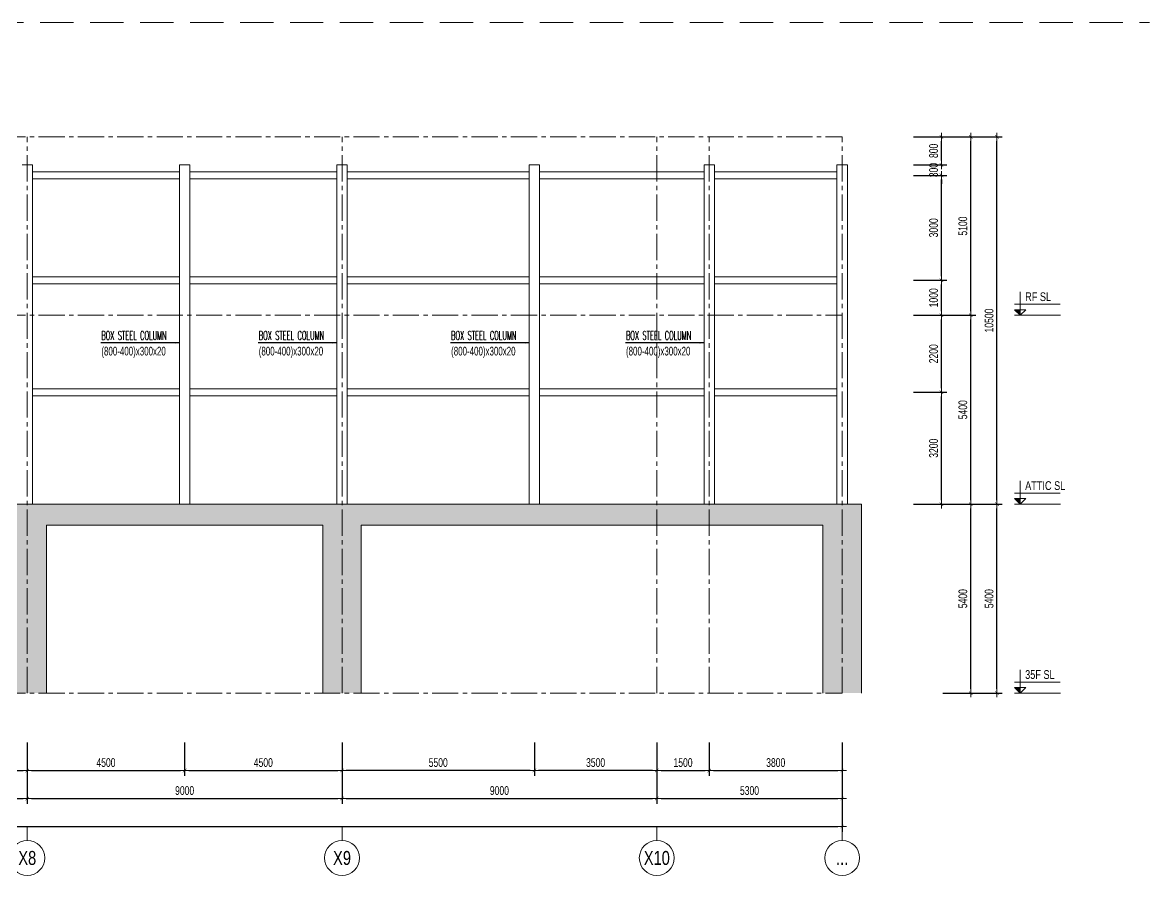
# Model space of a CAD drawing. Header units: millimetres. Extents: x 239606 to 473981, y -27658 to 23850.
# Drawn here: x 279107 to 311328, y -25788 to -1409 of the extents above; entities that cross this region are included whole.
import ezdxf
from ezdxf.enums import TextEntityAlignment as Align

# ---------------------------------------------------------------- set-up
doc = ezdxf.new("R2010")
doc.units = ezdxf.units.MM
doc.linetypes.add('CENTER2', pattern=[1.125, 0.75, -0.125, 0.125, -0.125])
doc.linetypes.add('HIDDEN2', pattern=[4.7625, 3.175, -1.5875])
doc.layers.get('Defpoints').update_dxf_attribs({"color": 151, "lineweight": 9})
for name, color, linetype, lineweight in [('NDC_S_ANNO', 7, 'Continuous', 20), ('NDC_S_AXIS', 5, 'CENTER2', 13), ('NDC_S_CONTINUOUS', 3, 'Continuous', 20), ('NDC_S_DIM', 1, 'Continuous', 15), ('NDC_S_ENG TEXT', 2, 'Continuous', 20), ('NDC_S_HATCH MATERIAL', 8, 'Continuous', 13), ('NDC_S_HIDDEN', 8, 'HIDDEN2', 13), ('NDC_S_SLAB', 2, 'Continuous', 20), ('NDC_S_SYMBOL', 1, 'Continuous', 15), ('NDC_S_TEXT SYMBOL', 7, 'Continuous', 20), ('NDC_S_VN TEXT', 7, 'Continuous', 20)]:
    doc.layers.add(name, color=color, linetype=linetype, lineweight=lineweight)
doc.styles.add('NDC_ANNO', font='', dxfattribs={"width": 0.8})
doc.styles.add('NDC_DIM', font='', dxfattribs={"width": 0.75})
doc.styles.add('NDC_EN TXT', font='romans.shx', dxfattribs={"width": 0.8})
doc.styles.add('NDC_VIE TXT', font='arial.ttf', dxfattribs={"width": 0.8})
doc.styles.get('NDC_ANNO').set_extended_font_data('Dotum')
doc.styles.get('NDC_DIM').set_extended_font_data('Dotum')
doc.dimstyles.new('NDC_dim_100', dxfattribs={"dimscale": 100, "dimtxt": 2.5, "dimasz": 1.2, "dimexe": 1.5, "dimexo": 2.5, "dimgap": 1, "dimtad": 1, "dimdec": 0, "dimzin": 0, "dimdsep": 46, "dimtxsty": 'NDC_DIM', "dimblk": 'DIMMARK', "dimcen": 0.09, "dimdle": 1.2, "dimclrd": 1, "dimclre": 1, "dimclrt": 3, "dimadec": 0, "dimazin": 0, "dimtfac": 1, "dimtdec": 0, "dimtix": 1, "dimtofl": 0, "dimtmove": 0, "dimatfit": 3, "dimfxl": 8, "dimfxlon": 1, "dimtolj": 1, "dimtzin": 0, "dimarcsym": 0})

# ---------------------------------------------------------------- blocks, each defined once
blk = doc.blocks.new('DIMMARK')
at = {"layer": 'NDC_S_DIM', "color": 1}
blk.add_line((-1.5, 0), (1, 0), dxfattribs=at)
at = {"layer": 'NDC_S_DIM', "color": 2, "const_width": 0.1}
blk.add_lwpolyline([(-0.42, -0.42), (0.42, 0.42)], dxfattribs=at)
blk = doc.blocks.new('*D124')
at = {"layer": 'Defpoints', "color": 0, "ltscale": 200, "transparency": 16777216}
for p in [(246942, -20577), (302542, -20577), (302542, -24388)]:
    blk.add_point(p, dxfattribs=at)
at = {"layer": 'NDC_S_DIM', "color": 1, "lineweight": -2, "ltscale": 200, "transparency": 16777216}
for p, q in [((246942, -23588), (246942, -24538)), ((302542, -23588), (302542, -24538)), ((247062, -24388), (302422, -24388))]:
    blk.add_line(p, q, dxfattribs=at)
at = {"layer": 'NDC_S_DIM', "color": 1, "lineweight": -2, "ltscale": 200, "transparency": 16777216, "xscale": 120, "yscale": 120, "zscale": 120, "rotation": 180}
blk.add_blockref('DIMMARK', (246942, -24388), dxfattribs=at)
at = {"layer": 'NDC_S_DIM', "color": 1, "lineweight": -2, "ltscale": 200, "transparency": 16777216, "xscale": 120, "yscale": 120, "zscale": 120}
blk.add_blockref('DIMMARK', (302542, -24388), dxfattribs=at)
at = {"layer": 'NDC_S_DIM', "color": 3, "ltscale": 200, "transparency": 16777216, "insert": (274742, -24163), "char_height": 250, "attachment_point": 5, "style": 'NDC_DIM'}
blk.add_mtext('\\A1;55600', dxfattribs=at)
blk = doc.blocks.new('*D133')
at = {"layer": 'Defpoints', "color": 0, "ltscale": 200, "transparency": 16777216}
for p in [(270242, -20577), (279242, -20577), (279242, -23588)]:
    blk.add_point(p, dxfattribs=at)
at = {"layer": 'NDC_S_DIM', "color": 1, "lineweight": -2, "ltscale": 200, "transparency": 16777216}
for p, q in [((270242, -22788), (270242, -23738)), ((279242, -22788), (279242, -23738)), ((270362, -23588), (279122, -23588))]:
    blk.add_line(p, q, dxfattribs=at)
at = {"layer": 'NDC_S_DIM', "color": 1, "lineweight": -2, "ltscale": 200, "transparency": 16777216, "xscale": 120, "yscale": 120, "zscale": 120, "rotation": 180}
blk.add_blockref('DIMMARK', (270242, -23588), dxfattribs=at)
at = {"layer": 'NDC_S_DIM', "color": 1, "lineweight": -2, "ltscale": 200, "transparency": 16777216, "xscale": 120, "yscale": 120, "zscale": 120}
blk.add_blockref('DIMMARK', (279242, -23588), dxfattribs=at)
at = {"layer": 'NDC_S_DIM', "color": 3, "ltscale": 200, "transparency": 16777216, "insert": (274742, -23363), "char_height": 250, "attachment_point": 5, "style": 'NDC_DIM'}
blk.add_mtext('\\A1;9000', dxfattribs=at)
blk = doc.blocks.new('*D134')
at = {"layer": 'Defpoints', "color": 0, "ltscale": 200, "transparency": 16777216}
for p in [(279242, -20577), (288242, -20577), (288242, -23588)]:
    blk.add_point(p, dxfattribs=at)
at = {"layer": 'NDC_S_DIM', "color": 1, "lineweight": -2, "ltscale": 200, "transparency": 16777216}
for p, q in [((279242, -22788), (279242, -23738)), ((288242, -22788), (288242, -23738)), ((279362, -23588), (288122, -23588))]:
    blk.add_line(p, q, dxfattribs=at)
at = {"layer": 'NDC_S_DIM', "color": 1, "lineweight": -2, "ltscale": 200, "transparency": 16777216, "xscale": 120, "yscale": 120, "zscale": 120, "rotation": 180}
blk.add_blockref('DIMMARK', (279242, -23588), dxfattribs=at)
at = {"layer": 'NDC_S_DIM', "color": 1, "lineweight": -2, "ltscale": 200, "transparency": 16777216, "xscale": 120, "yscale": 120, "zscale": 120}
blk.add_blockref('DIMMARK', (288242, -23588), dxfattribs=at)
at = {"layer": 'NDC_S_DIM', "color": 3, "ltscale": 200, "transparency": 16777216, "insert": (283742, -23363), "char_height": 250, "attachment_point": 5, "style": 'NDC_DIM'}
blk.add_mtext('\\A1;9000', dxfattribs=at)
blk = doc.blocks.new('*D135')
at = {"layer": 'Defpoints', "color": 0, "ltscale": 200, "transparency": 16777216}
for p in [(288242, -20577), (297242, -20577), (297242, -23588)]:
    blk.add_point(p, dxfattribs=at)
at = {"layer": 'NDC_S_DIM', "color": 1, "lineweight": -2, "ltscale": 200, "transparency": 16777216}
for p, q in [((288242, -22788), (288242, -23738)), ((297242, -22788), (297242, -23738)), ((288362, -23588), (297122, -23588))]:
    blk.add_line(p, q, dxfattribs=at)
at = {"layer": 'NDC_S_DIM', "color": 1, "lineweight": -2, "ltscale": 200, "transparency": 16777216, "xscale": 120, "yscale": 120, "zscale": 120, "rotation": 180}
blk.add_blockref('DIMMARK', (288242, -23588), dxfattribs=at)
at = {"layer": 'NDC_S_DIM', "color": 1, "lineweight": -2, "ltscale": 200, "transparency": 16777216, "xscale": 120, "yscale": 120, "zscale": 120}
blk.add_blockref('DIMMARK', (297242, -23588), dxfattribs=at)
at = {"layer": 'NDC_S_DIM', "color": 3, "ltscale": 200, "transparency": 16777216, "insert": (292742, -23363), "char_height": 250, "attachment_point": 5, "style": 'NDC_DIM'}
blk.add_mtext('\\A1;9000', dxfattribs=at)
blk = doc.blocks.new('*D136')
at = {"layer": 'Defpoints', "color": 0, "ltscale": 100, "transparency": 16777216}
for p in [(297242, -20577), (302542, -20577), (302542, -23588)]:
    blk.add_point(p, dxfattribs=at)
at = {"layer": 'NDC_S_DIM', "color": 1, "lineweight": -2, "ltscale": 100, "transparency": 16777216}
for p, q in [((297242, -22788), (297242, -23738)), ((302542, -22788), (302542, -23738)), ((297362, -23588), (302422, -23588))]:
    blk.add_line(p, q, dxfattribs=at)
at = {"layer": 'NDC_S_DIM', "color": 1, "lineweight": -2, "ltscale": 100, "transparency": 16777216, "xscale": 120, "yscale": 120, "zscale": 120, "rotation": 180}
blk.add_blockref('DIMMARK', (297242, -23588), dxfattribs=at)
at = {"layer": 'NDC_S_DIM', "color": 1, "lineweight": -2, "ltscale": 100, "transparency": 16777216, "xscale": 120, "yscale": 120, "zscale": 120}
blk.add_blockref('DIMMARK', (302542, -23588), dxfattribs=at)
at = {"layer": 'NDC_S_DIM', "color": 3, "ltscale": 100, "transparency": 16777216, "insert": (299892, -23363), "char_height": 250, "attachment_point": 5, "style": 'NDC_DIM'}
blk.add_mtext('\\A1;5300', dxfattribs=at)
blk = doc.blocks.new('*U8')
at = {"layer": 'NDC_S_SYMBOL'}
blk.add_line((0, 5), (0, 9), dxfattribs=at)
blk.add_circle((0, 0), 5, dxfattribs=at)
at = {"layer": 'NDC_S_TEXT SYMBOL', "color": 7, "style": 'NDC_ANNO', "width": 0.8}
blk.add_attdef('GRID', text='', height=4, dxfattribs=at).set_placement((0, 0), align=Align.MIDDLE)
blk = doc.blocks.new('*D137')
at = {"layer": 'Defpoints', "color": 0, "ltscale": 100, "transparency": 16777216}
for p in [(293742, -20577), (297242, -20577), (293742, -22788)]:
    blk.add_point(p, dxfattribs=at)
at = {"layer": 'NDC_S_DIM', "color": 1, "lineweight": -2, "ltscale": 100, "transparency": 16777216}
for p, q in [((293742, -21988), (293742, -22938)), ((297242, -21988), (297242, -22938)), ((297122, -22788), (293862, -22788))]:
    blk.add_line(p, q, dxfattribs=at)
at = {"layer": 'NDC_S_DIM', "color": 1, "lineweight": -2, "ltscale": 100, "transparency": 16777216, "xscale": 120, "yscale": 120, "zscale": 120, "rotation": 180}
blk.add_blockref('DIMMARK', (293742, -22788), dxfattribs=at)
at = {"layer": 'NDC_S_DIM', "color": 1, "lineweight": -2, "ltscale": 100, "transparency": 16777216, "xscale": 120, "yscale": 120, "zscale": 120}
blk.add_blockref('DIMMARK', (297242, -22788), dxfattribs=at)
at = {"layer": 'NDC_S_DIM', "color": 3, "ltscale": 100, "transparency": 16777216, "insert": (295492, -22563), "char_height": 250, "attachment_point": 5, "style": 'NDC_DIM'}
blk.add_mtext('\\A1;3500', dxfattribs=at)
blk = doc.blocks.new('*D138')
at = {"layer": 'Defpoints', "color": 0, "ltscale": 100, "transparency": 16777216}
for p in [(288242, -20577), (293742, -20577), (288242, -22788)]:
    blk.add_point(p, dxfattribs=at)
at = {"layer": 'NDC_S_DIM', "color": 1, "lineweight": -2, "ltscale": 100, "transparency": 16777216}
for p, q in [((288242, -21988), (288242, -22938)), ((293742, -21988), (293742, -22938)), ((293622, -22788), (288362, -22788))]:
    blk.add_line(p, q, dxfattribs=at)
at = {"layer": 'NDC_S_DIM', "color": 1, "lineweight": -2, "ltscale": 100, "transparency": 16777216, "xscale": 120, "yscale": 120, "zscale": 120, "rotation": 180}
blk.add_blockref('DIMMARK', (288242, -22788), dxfattribs=at)
at = {"layer": 'NDC_S_DIM', "color": 1, "lineweight": -2, "ltscale": 100, "transparency": 16777216, "xscale": 120, "yscale": 120, "zscale": 120}
blk.add_blockref('DIMMARK', (293742, -22788), dxfattribs=at)
at = {"layer": 'NDC_S_DIM', "color": 3, "ltscale": 100, "transparency": 16777216, "insert": (290992, -22563), "char_height": 250, "attachment_point": 5, "style": 'NDC_DIM'}
blk.add_mtext('\\A1;5500', dxfattribs=at)
blk = doc.blocks.new('*D139')
at = {"layer": 'Defpoints', "color": 0, "ltscale": 100, "transparency": 16777216}
for p in [(302714, -9777), (306218, -9777), (302714, -15177)]:
    blk.add_point(p, dxfattribs=at)
at = {"layer": 'NDC_S_DIM', "color": 1, "lineweight": -2, "ltscale": 100, "transparency": 16777216}
for p, q in [((305418, -9777), (306368, -9777)), ((306218, -15057), (306218, -9897)), ((305418, -15177), (306368, -15177))]:
    blk.add_line(p, q, dxfattribs=at)
at = {"layer": 'NDC_S_DIM', "color": 1, "lineweight": -2, "ltscale": 100, "transparency": 16777216, "xscale": 120, "yscale": 120, "zscale": 120}
for p, rotation in [((306218, -9777), 90), ((306218, -15177), 270)]:
    blk.add_blockref('DIMMARK', p, dxfattribs=dict(at, rotation=rotation))
at = {"layer": 'NDC_S_DIM', "color": 3, "ltscale": 100, "transparency": 16777216, "insert": (305993, -12477), "char_height": 250, "attachment_point": 5, "rotation": 90, "style": 'NDC_DIM'}
blk.add_mtext('\\A1;5400', dxfattribs=at)
blk = doc.blocks.new('*D140')
at = {"layer": 'Defpoints', "color": 0, "ltscale": 100, "transparency": 16777216}
for p in [(302714, -4677), (306218, -4677), (302714, -9777)]:
    blk.add_point(p, dxfattribs=at)
at = {"layer": 'NDC_S_DIM', "color": 1, "lineweight": -2, "ltscale": 100, "transparency": 16777216}
for p, q in [((305418, -4677), (306368, -4677)), ((306218, -9657), (306218, -4797)), ((305418, -9777), (306368, -9777))]:
    blk.add_line(p, q, dxfattribs=at)
at = {"layer": 'NDC_S_DIM', "color": 1, "lineweight": -2, "ltscale": 100, "transparency": 16777216, "xscale": 120, "yscale": 120, "zscale": 120}
for p, rotation in [((306218, -4677), 90), ((306218, -9777), 270)]:
    blk.add_blockref('DIMMARK', p, dxfattribs=dict(at, rotation=rotation))
at = {"layer": 'NDC_S_DIM', "color": 3, "ltscale": 100, "transparency": 16777216, "insert": (305993, -7227), "char_height": 250, "attachment_point": 5, "rotation": 90, "style": 'NDC_DIM'}
blk.add_mtext('\\A1;5100', dxfattribs=at)
blk = doc.blocks.new('*D141')
at = {"layer": 'Defpoints', "color": 0, "ltscale": 100, "transparency": 16777216}
for p in [(302714, -4677), (306968, -4677), (302714, -15177)]:
    blk.add_point(p, dxfattribs=at)
at = {"layer": 'NDC_S_DIM', "color": 1, "lineweight": -2, "ltscale": 100, "transparency": 16777216}
for p, q in [((306168, -4677), (307118, -4677)), ((306968, -15057), (306968, -4797)), ((306168, -15177), (307118, -15177))]:
    blk.add_line(p, q, dxfattribs=at)
at = {"layer": 'NDC_S_DIM', "color": 1, "lineweight": -2, "ltscale": 100, "transparency": 16777216, "xscale": 120, "yscale": 120, "zscale": 120}
for p, rotation in [((306968, -4677), 90), ((306968, -15177), 270)]:
    blk.add_blockref('DIMMARK', p, dxfattribs=dict(at, rotation=rotation))
at = {"layer": 'NDC_S_DIM', "color": 3, "ltscale": 100, "transparency": 16777216, "insert": (306743, -9927), "char_height": 250, "attachment_point": 5, "rotation": 90, "style": 'NDC_DIM'}
blk.add_mtext('\\A1;10500', dxfattribs=at)
blk = doc.blocks.new('kata_block_CT')
at = {"layer": 'NDC_S_ANNO'}
blk.add_hatch(color=3, dxfattribs=at).paths.add_polyline_path([(0, 1.6), (-1.61, 1.6), (0, 0)])
at = {"layer": 'NDC_S_ANNO', "ltscale": 50}
h = blk.add_hatch(dxfattribs=at)
h.set_pattern_fill('ANSI31', color=256, scale=1.406, style=0)
h.paths.add_polyline_path([(0, 1.6), (0, 0), (1.61, 1.6)])
for p, q in [((11.56, 0), (-1.64, 0)), ((-1.59, 3.14), (11.47, 3.14))]:
    blk.add_line(p, q, dxfattribs=at)
for points in [[(0, 6.69), (0, 0)], [(0, 0), (-1.61, 1.6), (0, 1.6)], [(0, 0), (1.61, 1.6), (0, 1.6)]]:
    blk.add_lwpolyline(points, dxfattribs=at)
at = {"layer": 'NDC_S_ANNO', "color": 8, "ltscale": 50}
blk.add_lwpolyline([(0, 0), (-1.61, 1.6), (0, 1.6)], dxfattribs=at)
at = {"layer": 'NDC_S_TEXT SYMBOL', "color": 3, "style": 'NDC_ANNO', "width": 0.8}
blk.add_attdef('CT', (1.41, 4.07), '', height=2.5, dxfattribs=at)
blk = doc.blocks.new('*D24')
at = {"layer": 'Defpoints', "color": 0, "ltscale": 100, "transparency": 16777216}
for p in [(274742, -20577), (279242, -20577), (279242, -22788)]:
    blk.add_point(p, dxfattribs=at)
at = {"layer": 'NDC_S_DIM', "color": 1, "lineweight": -2, "ltscale": 100, "transparency": 16777216}
for p, q in [((274742, -21988), (274742, -22938)), ((279242, -21988), (279242, -22938)), ((274862, -22788), (279122, -22788))]:
    blk.add_line(p, q, dxfattribs=at)
at = {"layer": 'NDC_S_DIM', "color": 1, "lineweight": -2, "ltscale": 100, "transparency": 16777216, "xscale": 120, "yscale": 120, "zscale": 120, "rotation": 180}
blk.add_blockref('DIMMARK', (274742, -22788), dxfattribs=at)
at = {"layer": 'NDC_S_DIM', "color": 1, "lineweight": -2, "ltscale": 100, "transparency": 16777216, "xscale": 120, "yscale": 120, "zscale": 120}
blk.add_blockref('DIMMARK', (279242, -22788), dxfattribs=at)
at = {"layer": 'NDC_S_DIM', "color": 3, "ltscale": 100, "transparency": 16777216, "insert": (276992, -22563), "char_height": 250, "attachment_point": 5, "style": 'NDC_DIM'}
blk.add_mtext('\\A1;4500', dxfattribs=at)
blk = doc.blocks.new('*D25')
at = {"layer": 'Defpoints', "color": 0, "ltscale": 100, "transparency": 16777216}
for p in [(279242, -20577), (283742, -20577), (283742, -22788)]:
    blk.add_point(p, dxfattribs=at)
at = {"layer": 'NDC_S_DIM', "color": 1, "lineweight": -2, "ltscale": 100, "transparency": 16777216}
for p, q in [((279242, -21988), (279242, -22938)), ((283742, -21988), (283742, -22938)), ((279362, -22788), (283622, -22788))]:
    blk.add_line(p, q, dxfattribs=at)
at = {"layer": 'NDC_S_DIM', "color": 1, "lineweight": -2, "ltscale": 100, "transparency": 16777216, "xscale": 120, "yscale": 120, "zscale": 120, "rotation": 180}
blk.add_blockref('DIMMARK', (279242, -22788), dxfattribs=at)
at = {"layer": 'NDC_S_DIM', "color": 1, "lineweight": -2, "ltscale": 100, "transparency": 16777216, "xscale": 120, "yscale": 120, "zscale": 120}
blk.add_blockref('DIMMARK', (283742, -22788), dxfattribs=at)
at = {"layer": 'NDC_S_DIM', "color": 3, "ltscale": 100, "transparency": 16777216, "insert": (281492, -22563), "char_height": 250, "attachment_point": 5, "style": 'NDC_DIM'}
blk.add_mtext('\\A1;4500', dxfattribs=at)
blk = doc.blocks.new('*D26')
at = {"layer": 'Defpoints', "color": 0, "ltscale": 100, "transparency": 16777216}
for p in [(283742, -20577), (288242, -20577), (288242, -22788)]:
    blk.add_point(p, dxfattribs=at)
at = {"layer": 'NDC_S_DIM', "color": 1, "lineweight": -2, "ltscale": 100, "transparency": 16777216}
for p, q in [((283742, -21988), (283742, -22938)), ((288242, -21988), (288242, -22938)), ((283862, -22788), (288122, -22788))]:
    blk.add_line(p, q, dxfattribs=at)
at = {"layer": 'NDC_S_DIM', "color": 1, "lineweight": -2, "ltscale": 100, "transparency": 16777216, "xscale": 120, "yscale": 120, "zscale": 120, "rotation": 180}
blk.add_blockref('DIMMARK', (283742, -22788), dxfattribs=at)
at = {"layer": 'NDC_S_DIM', "color": 1, "lineweight": -2, "ltscale": 100, "transparency": 16777216, "xscale": 120, "yscale": 120, "zscale": 120}
blk.add_blockref('DIMMARK', (288242, -22788), dxfattribs=at)
at = {"layer": 'NDC_S_DIM', "color": 3, "ltscale": 100, "transparency": 16777216, "insert": (285992, -22563), "char_height": 250, "attachment_point": 5, "style": 'NDC_DIM'}
blk.add_mtext('\\A1;4500', dxfattribs=at)
blk = doc.blocks.new('*D27')
at = {"layer": 'Defpoints', "color": 0, "ltscale": 100, "transparency": 16777216}
for p in [(302714, -11977), (305381, -11977), (302714, -15177)]:
    blk.add_point(p, dxfattribs=at)
at = {"layer": 'NDC_S_DIM', "color": 1, "lineweight": -2, "ltscale": 100, "transparency": 16777216}
for p, q in [((304581, -11977), (305531, -11977)), ((305381, -15057), (305381, -12097)), ((304581, -15177), (305531, -15177))]:
    blk.add_line(p, q, dxfattribs=at)
at = {"layer": 'NDC_S_DIM', "color": 1, "lineweight": -2, "ltscale": 100, "transparency": 16777216, "xscale": 120, "yscale": 120, "zscale": 120}
for p, rotation in [((305381, -11977), 90), ((305381, -15177), 270)]:
    blk.add_blockref('DIMMARK', p, dxfattribs=dict(at, rotation=rotation))
at = {"layer": 'NDC_S_DIM', "color": 3, "ltscale": 100, "transparency": 16777216, "insert": (305156, -13577), "char_height": 250, "attachment_point": 5, "rotation": 90, "style": 'NDC_DIM'}
blk.add_mtext('\\A1;3200', dxfattribs=at)
blk = doc.blocks.new('*D28')
at = {"layer": 'Defpoints', "color": 0, "ltscale": 100, "transparency": 16777216}
for p in [(302714, -9777), (305381, -9777), (302714, -11977)]:
    blk.add_point(p, dxfattribs=at)
at = {"layer": 'NDC_S_DIM', "color": 1, "lineweight": -2, "ltscale": 100, "transparency": 16777216}
for p, q in [((304581, -9777), (305531, -9777)), ((305381, -11857), (305381, -9897)), ((304581, -11977), (305531, -11977))]:
    blk.add_line(p, q, dxfattribs=at)
at = {"layer": 'NDC_S_DIM', "color": 1, "lineweight": -2, "ltscale": 100, "transparency": 16777216, "xscale": 120, "yscale": 120, "zscale": 120}
for p, rotation in [((305381, -9777), 90), ((305381, -11977), 270)]:
    blk.add_blockref('DIMMARK', p, dxfattribs=dict(at, rotation=rotation))
at = {"layer": 'NDC_S_DIM', "color": 3, "ltscale": 100, "transparency": 16777216, "insert": (305156, -10877), "char_height": 250, "attachment_point": 5, "rotation": 90, "style": 'NDC_DIM'}
blk.add_mtext('\\A1;2200', dxfattribs=at)
blk = doc.blocks.new('*D29')
at = {"layer": 'Defpoints', "color": 0, "ltscale": 100, "transparency": 16777216}
for p in [(302714, -8777), (305381, -8777), (302714, -9777)]:
    blk.add_point(p, dxfattribs=at)
at = {"layer": 'NDC_S_DIM', "color": 1, "lineweight": -2, "ltscale": 100, "transparency": 16777216}
for p, q in [((304581, -8777), (305531, -8777)), ((305381, -9657), (305381, -8897)), ((304581, -9777), (305531, -9777))]:
    blk.add_line(p, q, dxfattribs=at)
at = {"layer": 'NDC_S_DIM', "color": 1, "lineweight": -2, "ltscale": 100, "transparency": 16777216, "xscale": 120, "yscale": 120, "zscale": 120}
for p, rotation in [((305381, -8777), 90), ((305381, -9777), 270)]:
    blk.add_blockref('DIMMARK', p, dxfattribs=dict(at, rotation=rotation))
at = {"layer": 'NDC_S_DIM', "color": 3, "ltscale": 100, "transparency": 16777216, "insert": (305156, -9277), "char_height": 250, "attachment_point": 5, "rotation": 90, "style": 'NDC_DIM'}
blk.add_mtext('\\A1;1000', dxfattribs=at)
blk = doc.blocks.new('*D30')
at = {"layer": 'Defpoints', "color": 0, "ltscale": 100, "transparency": 16777216}
for p in [(303654, -5777), (305381, -5777), (302714, -8777)]:
    blk.add_point(p, dxfattribs=at)
at = {"layer": 'NDC_S_DIM', "color": 1, "lineweight": -2, "ltscale": 100, "transparency": 16777216}
for p, q in [((304581, -5777), (305531, -5777)), ((305381, -8657), (305381, -5897)), ((304581, -8777), (305531, -8777))]:
    blk.add_line(p, q, dxfattribs=at)
at = {"layer": 'NDC_S_DIM', "color": 1, "lineweight": -2, "ltscale": 100, "transparency": 16777216, "xscale": 120, "yscale": 120, "zscale": 120}
for p, rotation in [((305381, -5777), 90), ((305381, -8777), 270)]:
    blk.add_blockref('DIMMARK', p, dxfattribs=dict(at, rotation=rotation))
at = {"layer": 'NDC_S_DIM', "color": 3, "ltscale": 100, "transparency": 16777216, "insert": (305156, -7277), "char_height": 250, "attachment_point": 5, "rotation": 90, "style": 'NDC_DIM'}
blk.add_mtext('\\A1;3000', dxfattribs=at)
blk = doc.blocks.new('*D31')
at = {"layer": 'Defpoints', "color": 0, "ltscale": 100, "transparency": 16777216}
for p in [(302714, -4677), (305381, -4677), (303654, -5477)]:
    blk.add_point(p, dxfattribs=at)
at = {"layer": 'NDC_S_DIM', "color": 1, "lineweight": -2, "ltscale": 100, "transparency": 16777216}
for p, q in [((304581, -4677), (305531, -4677)), ((305381, -5357), (305381, -4797)), ((304581, -5477), (305531, -5477))]:
    blk.add_line(p, q, dxfattribs=at)
at = {"layer": 'NDC_S_DIM', "color": 1, "lineweight": -2, "ltscale": 100, "transparency": 16777216, "xscale": 120, "yscale": 120, "zscale": 120}
for p, rotation in [((305381, -4677), 90), ((305381, -5477), 270)]:
    blk.add_blockref('DIMMARK', p, dxfattribs=dict(at, rotation=rotation))
at = {"layer": 'NDC_S_DIM', "color": 3, "ltscale": 100, "transparency": 16777216, "insert": (305156, -5077), "char_height": 250, "attachment_point": 5, "rotation": 90, "style": 'NDC_DIM'}
blk.add_mtext('\\A1;800', dxfattribs=at)
blk = doc.blocks.new('*D13')
at = {"layer": 'Defpoints', "color": 0, "ltscale": 100, "transparency": 16777216}
for p in [(302714, -15177), (306218, -15177), (302714, -20577)]:
    blk.add_point(p, dxfattribs=at)
at = {"layer": 'NDC_S_DIM', "color": 1, "lineweight": -2, "ltscale": 100, "transparency": 16777216}
for p, q in [((305418, -15177), (306368, -15177)), ((306218, -20457), (306218, -15297)), ((305418, -20577), (306368, -20577))]:
    blk.add_line(p, q, dxfattribs=at)
at = {"layer": 'NDC_S_DIM', "color": 1, "lineweight": -2, "ltscale": 100, "transparency": 16777216, "xscale": 120, "yscale": 120, "zscale": 120}
for p, rotation in [((306218, -15177), 90), ((306218, -20577), 270)]:
    blk.add_blockref('DIMMARK', p, dxfattribs=dict(at, rotation=rotation))
at = {"layer": 'NDC_S_DIM', "color": 3, "ltscale": 100, "transparency": 16777216, "insert": (305993, -17877), "char_height": 250, "attachment_point": 5, "rotation": 90, "style": 'NDC_DIM'}
blk.add_mtext('\\A1;5400', dxfattribs=at)
blk = doc.blocks.new('*D14')
at = {"layer": 'Defpoints', "color": 0, "ltscale": 100, "transparency": 16777216}
for p in [(303464, -15177), (306968, -15177), (303464, -20577)]:
    blk.add_point(p, dxfattribs=at)
at = {"layer": 'NDC_S_DIM', "color": 1, "lineweight": -2, "ltscale": 100, "transparency": 16777216}
for p, q in [((306168, -15177), (307118, -15177)), ((306968, -20457), (306968, -15297)), ((306168, -20577), (307118, -20577))]:
    blk.add_line(p, q, dxfattribs=at)
at = {"layer": 'NDC_S_DIM', "color": 1, "lineweight": -2, "ltscale": 100, "transparency": 16777216, "xscale": 120, "yscale": 120, "zscale": 120}
for p, rotation in [((306968, -15177), 90), ((306968, -20577), 270)]:
    blk.add_blockref('DIMMARK', p, dxfattribs=dict(at, rotation=rotation))
at = {"layer": 'NDC_S_DIM', "color": 3, "ltscale": 100, "transparency": 16777216, "insert": (306743, -17877), "char_height": 250, "attachment_point": 5, "rotation": 90, "style": 'NDC_DIM'}
blk.add_mtext('\\A1;5400', dxfattribs=at)
blk = doc.blocks.new('*D16')
at = {"layer": 'Defpoints', "color": 0, "ltscale": 100, "transparency": 16777216}
for p in [(303654, -5477), (305381, -5477), (303654, -5777)]:
    blk.add_point(p, dxfattribs=at)
at = {"layer": 'NDC_S_DIM', "color": 1, "lineweight": -2, "ltscale": 100, "transparency": 16777216}
for p, q in [((304581, -5477), (305531, -5477)), ((305381, -5357), (305381, -5237)), ((304581, -5777), (305531, -5777)), ((305381, -5897), (305381, -6017))]:
    blk.add_line(p, q, dxfattribs=at)
at = {"layer": 'NDC_S_DIM', "color": 1, "lineweight": -2, "ltscale": 100, "transparency": 16777216, "xscale": 120, "yscale": 120, "zscale": 120}
for p, rotation in [((305381, -5477), 270), ((305381, -5777), 90)]:
    blk.add_blockref('DIMMARK', p, dxfattribs=dict(at, rotation=rotation))
at = {"layer": 'NDC_S_DIM', "color": 3, "ltscale": 100, "transparency": 16777216, "insert": (305156, -5627), "char_height": 250, "attachment_point": 5, "rotation": 90, "style": 'NDC_DIM'}
blk.add_mtext('\\A1;300', dxfattribs=at)
blk = doc.blocks.new('*D19')
at = {"layer": 'Defpoints', "color": 0, "ltscale": 100, "transparency": 16777216}
for p in [(297242, -20577), (298742, -20577), (298742, -22788)]:
    blk.add_point(p, dxfattribs=at)
at = {"layer": 'NDC_S_DIM', "color": 1, "lineweight": -2, "ltscale": 100, "transparency": 16777216}
for p, q in [((297242, -21988), (297242, -22938)), ((298742, -21988), (298742, -22938)), ((297362, -22788), (298622, -22788))]:
    blk.add_line(p, q, dxfattribs=at)
at = {"layer": 'NDC_S_DIM', "color": 1, "lineweight": -2, "ltscale": 100, "transparency": 16777216, "xscale": 120, "yscale": 120, "zscale": 120, "rotation": 180}
blk.add_blockref('DIMMARK', (297242, -22788), dxfattribs=at)
at = {"layer": 'NDC_S_DIM', "color": 1, "lineweight": -2, "ltscale": 100, "transparency": 16777216, "xscale": 120, "yscale": 120, "zscale": 120}
blk.add_blockref('DIMMARK', (298742, -22788), dxfattribs=at)
at = {"layer": 'NDC_S_DIM', "color": 3, "ltscale": 100, "transparency": 16777216, "insert": (297992, -22563), "char_height": 250, "attachment_point": 5, "style": 'NDC_DIM'}
blk.add_mtext('\\A1;1500', dxfattribs=at)
blk = doc.blocks.new('*D20')
at = {"layer": 'Defpoints', "color": 0, "ltscale": 100, "transparency": 16777216}
for p in [(298742, -20577), (302542, -20577), (302542, -22788)]:
    blk.add_point(p, dxfattribs=at)
at = {"layer": 'NDC_S_DIM', "color": 1, "lineweight": -2, "ltscale": 100, "transparency": 16777216}
for p, q in [((298742, -21988), (298742, -22938)), ((302542, -21988), (302542, -22938)), ((298862, -22788), (302422, -22788))]:
    blk.add_line(p, q, dxfattribs=at)
at = {"layer": 'NDC_S_DIM', "color": 1, "lineweight": -2, "ltscale": 100, "transparency": 16777216, "xscale": 120, "yscale": 120, "zscale": 120, "rotation": 180}
blk.add_blockref('DIMMARK', (298742, -22788), dxfattribs=at)
at = {"layer": 'NDC_S_DIM', "color": 1, "lineweight": -2, "ltscale": 100, "transparency": 16777216, "xscale": 120, "yscale": 120, "zscale": 120}
blk.add_blockref('DIMMARK', (302542, -22788), dxfattribs=at)
at = {"layer": 'NDC_S_DIM', "color": 3, "ltscale": 100, "transparency": 16777216, "insert": (300642, -22563), "char_height": 250, "attachment_point": 5, "style": 'NDC_DIM'}
blk.add_mtext('\\A1;3800', dxfattribs=at)

msp = doc.modelspace()

# ---------------------------------------------------------------- hatches: boundary and pattern name
at = {"layer": 'NDC_S_HATCH MATERIAL', "ltscale": 100}
h = msp.add_hatch(dxfattribs=at)
h.set_pattern_fill('BT-01', color=256, scale=50, pattern_type=2)
h.set_pattern_definition([(50, (-461.14, -28000), (358.6301, -31.37607), [37.5, -412.5]), (355, (-461.14, -28000), (-69.37567, 376.09607), [30, -330]), (100.4514, (-431.26, -28002.6), (289.2547, 344.71977), [31.8701, -350.57106]), (46.1842, (-461.14, -27900), (533.6205, -82.7595), [56.25, -618.75]), (96.6356, (-416.7, -27906.9), (467.33135, 487.0589), [47.8051, -525.8565]), (351.1842, (-461.14, -27900), (467.331, 487.0593), [45, -495]), (21, (-411.14, -27925), (298.45353, -201.30945), [37.5, -412.5]), (326, (-411.14, -27925), (121.65767, 362.57502), [30, -330]), (71.4514, (-386.27, -27941.78), (420.1113, 161.26525), [31.8701, -350.57106]), (37.5, (-461.14, -28000), (6.07993, 166.446927), [0, -326, 0, -335, 0, -331.25]), (7.5, (-461.14, -28000), (131.53477, 197.20586), [0, -191, 0, -318.5, 0, -126.25]), (327.5, (-572.64, -28000), (266.91122, -11.277436), [0, -125, 0, -390, 0, -517.5]), (317.5, (-622.64, -28000), (291.59308, 50.0525), [0, -162.5, 0, -259, 0, -367.5]), (45, (-461.14, -28000), (-150.26019, 150.26019), []), (45, (-461.14, -27938.75), (-150.26019, 150.26019), [])])
h.paths.add_polyline_path([(270792.1, -15777.4), (278692.1, -15777.4), (278692.1, -20577.4), (279792.1, -20577.4), (279792.1, -15777.4), (287692.1, -15777.4), (287692.1, -20577.4), (288792.1, -20577.4), (288792.1, -15777.4), (301992.1, -15777.4), (301992.1, -20577.4), (303092.1, -20577.4), (303092.1, -15177.4), (246392.1, -15177.4), (246392.1, -20577.4), (247492.1, -20577.4), (247492.1, -15777.4), (260692.1, -15777.4), (260692.1, -20577.4), (261792.1, -20577.4), (261792.1, -15777.4), (269692.1, -15777.4), (269692.1, -20577.4), (270792.1, -20577.4)])

# ---------------------------------------------------------------- linework, layer by layer
at = {"layer": 'NDC_S_AXIS', "ltscale": 1000}
for p, q in [((246942.1, -4677.4), (302542.1, -4677.4)), ((279242.1, -20577.4), (279242.1, -4677.4)), ((288242.1, -20577.4), (288242.1, -4677.4)), ((297242.1, -20577.4), (297242.1, -4677.4)), ((298742.1, -20577.4), (298742.1, -4677.4)), ((302542.1, -20577.4), (302542.1, -4677.4)), ((246942.1, -9777.4), (302542.1, -9777.4)), ((246942.1, -20577.4), (302542.1, -20577.4))]:
    msp.add_line(p, q, dxfattribs=at)
at = {"layer": 'NDC_S_CONTINUOUS', "ltscale": 100}
for p, q in [((279092.1, -5477.4), (279392.1, -5477.4)), ((279392.1, -15177.4), (279392.1, -5477.4)), ((283592.1, -15177.4), (283592.1, -5477.4)), ((283592.1, -5477.4), (283892.1, -5477.4)), ((283892.1, -15177.4), (283892.1, -5477.4)), ((288092.1, -15177.4), (288092.1, -5477.4)), ((288092.1, -5477.4), (288392.1, -5477.4)), ((288392.1, -15177.4), (288392.1, -5477.4)), ((293592.1, -15177.4), (293592.1, -5477.4)), ((293592.1, -5477.4), (293892.1, -5477.4)), ((293892.1, -15177.4), (293892.1, -5477.4)), ((298592.1, -15177.4), (298592.1, -5477.4)), ((298592.1, -5477.4), (298892.1, -5477.4)), ((298892.1, -15177.4), (298892.1, -5477.4)), ((302392.1, -15177.4), (302392.1, -5477.4)), ((302392.1, -5477.4), (302692.1, -5477.4)), ((302692.1, -15177.4), (302692.1, -5477.4)), ((246392.1, -15177.4), (303092.1, -15177.4)), ((303092.1, -15177.4), (303092.1, -20577.4)), ((279792.1, -15777.4), (287692.1, -15777.4)), ((279792.1, -15777.4), (279792.1, -20577.4)), ((287692.1, -15777.4), (287692.1, -20577.4)), ((288792.1, -15777.4), (301992.1, -15777.4)), ((288792.1, -15777.4), (288792.1, -20577.4)), ((301992.1, -15777.4), (301992.1, -20577.4))]:
    msp.add_line(p, q, dxfattribs=at)
at = {"layer": 'NDC_S_HIDDEN', "ltscale": 300}
msp.add_line((239605.6, -1409.3), (311327.9, -1409.3), dxfattribs=at)
at = {"layer": 'NDC_S_SLAB', "ltscale": 1000}
for p, q in [((279392.1, -5677.4), (283592.1, -5677.4)), ((283892.1, -5677.4), (288092.1, -5677.4)), ((288392.1, -5677.4), (293592.1, -5677.4)), ((293892.1, -5677.4), (298592.1, -5677.4)), ((298892.1, -5677.4), (302392.1, -5677.4)), ((279392.1, -5877.4), (283592.1, -5877.4)), ((283892.1, -5877.4), (288092.1, -5877.4)), ((288392.1, -5877.4), (293592.1, -5877.4)), ((293892.1, -5877.4), (298592.1, -5877.4)), ((298892.1, -5877.4), (302392.1, -5877.4)), ((279392.1, -8677.4), (283592.1, -8677.4)), ((283892.1, -8677.4), (288092.1, -8677.4)), ((288392.1, -8677.4), (293592.1, -8677.4)), ((293892.1, -8677.4), (298592.1, -8677.4)), ((298892.1, -8677.4), (302392.1, -8677.4)), ((279392.1, -8877.4), (283592.1, -8877.4)), ((283892.1, -8877.4), (288092.1, -8877.4)), ((288392.1, -8877.4), (293592.1, -8877.4)), ((293892.1, -8877.4), (298592.1, -8877.4)), ((298892.1, -8877.4), (302392.1, -8877.4)), ((279392.1, -11877.4), (283592.1, -11877.4)), ((283892.1, -11877.4), (288092.1, -11877.4)), ((288392.1, -11877.4), (293592.1, -11877.4)), ((293892.1, -11877.4), (298592.1, -11877.4)), ((298892.1, -11877.4), (302392.1, -11877.4)), ((279392.1, -12077.4), (283592.1, -12077.4)), ((283892.1, -12077.4), (288092.1, -12077.4)), ((288392.1, -12077.4), (293592.1, -12077.4)), ((293892.1, -12077.4), (298592.1, -12077.4)), ((298892.1, -12077.4), (302392.1, -12077.4))]:
    msp.add_line(p, q, dxfattribs=at)

# ---------------------------------------------------------------- block references
at = {"layer": 'NDC_S_AXIS', "xscale": 100, "yscale": 100, "zscale": 100}
for p, values in [((279242.1, -25288.4), {'GRID': 'X8'}), ((288242.1, -25288.4), {'GRID': 'X9'}), ((297242.1, -25288.4), {'GRID': 'X10'}), ((302542.1, -25288.4), {'GRID': '...'})]:
    msp.add_blockref('*U8', p, dxfattribs=at).add_auto_attribs(values)
at = {"layer": 'NDC_S_VN TEXT', "xscale": 100, "yscale": 100, "zscale": 100}
for p, values in [((307632.6, -9777.4), {'CT': 'RF SL'}), ((307632.6, -15177.4), {'CT': 'ATTIC SL'}), ((307632.6, -20577.4), {'CT': '35F SL'})]:
    msp.add_blockref('kata_block_CT', p, dxfattribs=at).add_auto_attribs(values)

# ---------------------------------------------------------------- texts
at = {"layer": 'NDC_S_ENG TEXT'}
for s, style, width, p in [('BOX STEEL COLUMN', 'NDC_EN TXT', 0.5, (281361.1, -10476.7)), ('BOX STEEL COLUMN', 'NDC_EN TXT', 0.5, (285861.1, -10476.7)), ('BOX STEEL COLUMN', 'NDC_EN TXT', 0.5, (291361.1, -10476.7)), ('BOX STEEL COLUMN', 'NDC_EN TXT', 0.5, (296361.1, -10476.7)), ('(800-400)x300x20', 'NDC_VIE TXT', 0.65, (281361.1, -10925.8)), ('(800-400)x300x20', 'NDC_VIE TXT', 0.65, (285861.1, -10925.8)), ('(800-400)x300x20', 'NDC_VIE TXT', 0.65, (291361.1, -10925.8)), ('(800-400)x300x20', 'NDC_VIE TXT', 0.65, (296361.1, -10925.8))]:
    msp.add_text(s, height=250, dxfattribs=dict(at, style=style, width=width)).set_placement(p)

# ---------------------------------------------------------------- dimensions: what is measured, and where the dimension line sits
at = {"layer": 'NDC_S_DIM', "ltscale": 100}
for base, p1, p2, angle, picture, middle in [((306217.8, -4677.4), (302714.1, -9777.4), (302714.1, -4677.4), 90, '*D140', (305992.6, -7227.4)), ((288242.1, -22788.4), (293742.1, -20577.4), (288242.1, -20577.4), 180, '*D138', (290992.1, -22563.2))]:
    dim = msp.add_linear_dim(base=base, p1=p1, p2=p2, angle=angle, dimstyle='NDC_dim_100', override={"dimtmove": 1}, dxfattribs=at)
    dim.commit()
    dim.dimension.update_dxf_attribs({"geometry": picture, "text_midpoint": middle})
for base, p1, p2, angle, picture, middle in [((306967.8, -4677.4), (302714.1, -15177.4), (302714.1, -4677.4), 90, '*D141', (306742.6, -9927.4)), ((305380.9, -4677.4), (303654.1, -5477.4), (302714.1, -4677.4), 90, '*D31', (305155.8, -5077.4)), ((305380.9, -5477.4), (303654.1, -5777.4), (303654.1, -5477.4), 90, '*D16', (305155.8, -5627.4)), ((305380.9, -5777.4), (302714.1, -8777.4), (303654.1, -5777.4), 90, '*D30', (305155.8, -7277.4)), ((305380.9, -8777.4), (302714.1, -9777.4), (302714.1, -8777.4), 90, '*D29', (305155.8, -9277.4)), ((306217.8, -9777.4), (302714.1, -15177.4), (302714.1, -9777.4), 90, '*D139', (305992.6, -12477.4)), ((305380.9, -9777.4), (302714.1, -11977.4), (302714.1, -9777.4), 90, '*D28', (305155.8, -10877.4)), ((305380.9, -11977.4), (302714.1, -15177.4), (302714.1, -11977.4), 90, '*D27', (305155.8, -13577.4)), ((306217.8, -15177.4), (302714.1, -20577.4), (302714.1, -15177.4), 90, '*D13', (305992.6, -17877.4)), ((306967.8, -15177.4), (303464.1, -20577.4), (303464.1, -15177.4), 90, '*D14', (306742.6, -17877.4)), ((293742.1, -22788.4), (297242.1, -20577.4), (293742.1, -20577.4), 180, '*D137', (295492.1, -22563.2))]:
    dim = msp.add_linear_dim(base=base, p1=p1, p2=p2, angle=angle, dimstyle='NDC_dim_100', dxfattribs=at)
    dim.commit()
    dim.dimension.update_dxf_attribs({"geometry": picture, "text_midpoint": middle})
at = {"layer": 'NDC_S_DIM', "ltscale": 200}
for base, p1, p2, picture, middle in [((302542.1, -24388.4), (246942.1, -20577.4), (302542.1, -20577.4), '*D124', (274742.1, -24163.2)), ((279242.1, -23588.4), (270242.1, -20577.4), (279242.1, -20577.4), '*D133', (274742.1, -23363.2)), ((288242.1, -23588.4), (279242.1, -20577.4), (288242.1, -20577.4), '*D134', (283742.1, -23363.2)), ((297242.1, -23588.4), (288242.1, -20577.4), (297242.1, -20577.4), '*D135', (292742.1, -23363.2))]:
    dim = msp.add_linear_dim(base=base, p1=p1, p2=p2, dimstyle='NDC_dim_100', dxfattribs=at)
    dim.commit()
    dim.dimension.update_dxf_attribs({"geometry": picture, "text_midpoint": middle})
at = {"layer": 'NDC_S_DIM', "ltscale": 100}
for base, p1, p2, picture, middle in [((279242.1, -22788.4), (274742.1, -20577.4), (279242.1, -20577.4), '*D24', (276992.1, -22563.2)), ((283742.1, -22788.4), (279242.1, -20577.4), (283742.1, -20577.4), '*D25', (281492.1, -22563.2)), ((288242.1, -22788.4), (283742.1, -20577.4), (288242.1, -20577.4), '*D26', (285992.1, -22563.2)), ((302542.1, -22788.4), (298742.1, -20577.4), (302542.1, -20577.4), '*D20', (300642.1, -22563.2))]:
    dim = msp.add_linear_dim(base=base, p1=p1, p2=p2, dimstyle='NDC_dim_100', override={"dimtmove": 1}, dxfattribs=at)
    dim.commit()
    dim.dimension.update_dxf_attribs({"geometry": picture, "text_midpoint": middle})
for base, p2, picture, middle in [((302542.1, -23588.4), (302542.1, -20577.4), '*D136', (299892.1, -23363.2)), ((298742.1, -22788.4), (298742.1, -20577.4), '*D19', (297992.1, -22563.2))]:
    dim = msp.add_linear_dim(base=base, p1=(297242.1, -20577.4), p2=p2, dimstyle='NDC_dim_100', dxfattribs=at)
    dim.commit()
    dim.dimension.update_dxf_attribs({"geometry": picture, "text_midpoint": middle})

# ---------------------------------------------------------------- leaders
at = {"layer": 'NDC_S_SLAB', "ltscale": 100}
for points in [[(283592.1, -10565.4), (281344.7, -10565.4)], [(288092.1, -10565.4), (285844.7, -10565.4)], [(293592.1, -10565.4), (291344.7, -10565.4)], [(298592.1, -10565.4), (296344.7, -10565.4)]]:
    msp.add_leader(points, dimstyle='NDC_dim_100', override={"dimgap": 1, "dimtad": 0}, dxfattribs=at)

doc.saveas('drawing.dxf')
